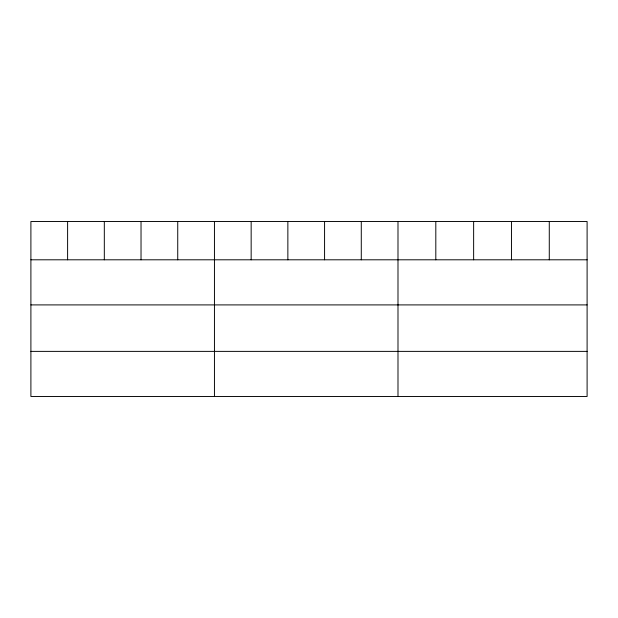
<?xml version="1.0" encoding="UTF-8"?>
<svg xmlns="http://www.w3.org/2000/svg" width="618" height="618" viewBox="0 0 618 618"><rect width="100%" height="100%" fill="white"/><g stroke="black" fill="none" stroke-linecap="round" stroke-linejoin="round"><path stroke-width="0.93" d="M587.1 259.799L587.1 396.486L30.9 396.486L30.9 221.514L587.1 221.514L587.1 259.799L30.9 259.799M30.9 304.906L587.1 304.906M30.9 351.379L587.1 351.379M549.278 221.514L549.278 259.799M511.457 221.514L511.457 259.799M473.635 221.514L473.635 259.799M435.814 221.514L435.814 259.799M397.992 221.514L397.992 396.486M361.283 221.514L361.283 259.799M324.574 221.514L324.574 259.799M287.864 221.514L287.864 259.799M251.155 221.514L251.155 259.799M214.446 221.514L214.446 396.486M177.737 221.514L177.737 259.799M141.028 221.514L141.028 259.799M104.318 221.514L104.318 259.799M67.609 221.514L67.609 259.799"/></g></svg>
